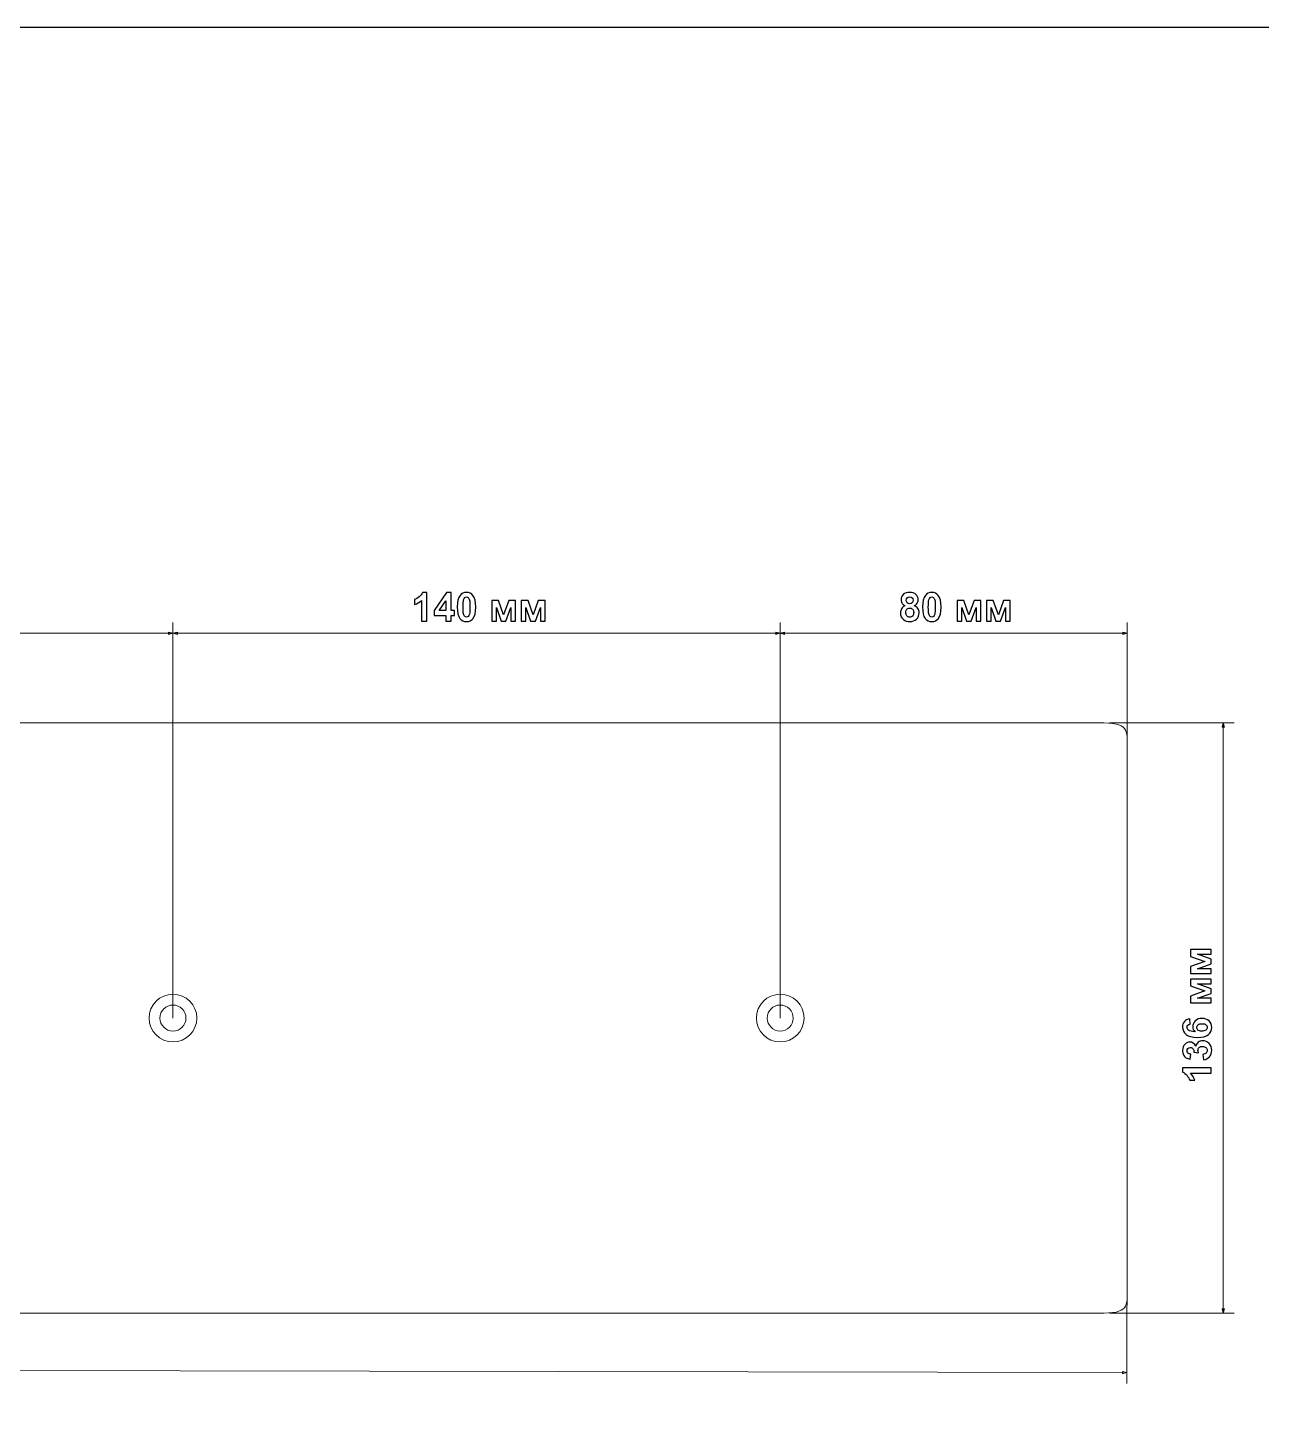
# Model space of a CAD drawing. Header units: centimetres. Extents: x -84 to 84, y -59 to 59.
# Drawn here: x 26.27 to 54.72, y 27.61 to 59.45 of the extents above; entities that cross this region are included whole.
import ezdxf

# ---------------------------------------------------------------- set-up
doc = ezdxf.new("R2010")
doc.units = ezdxf.units.CM
doc.header["$MEASUREMENT"] = 0
doc.layers.add('layer 1', color=7, linetype='Continuous')

msp = doc.modelspace()

# ---------------------------------------------------------------- linework, layer by layer
at = {"layer": 'layer 1', "color": 250}
msp.add_lwpolyline([(-84.1, -59.44999), (84.1, -59.44999), (84.1, 59.44999), (-84.1, 59.44999), (-84.1, -59.44999)], close=True, dxfattribs=at)
at = {"layer": 'layer 1', "color": 155}
for points, knots in [([(35.47807, 45.7665), (35.47807, 45.7665), (35.35241, 45.7665), (35.35241, 45.7665), (35.35241, 45.7665), (35.35241, 45.7665), (35.35241, 46.24193), (35.35241, 46.24193), (35.35241, 46.24193), (35.30655, 46.19882), (35.25243, 46.16687), (35.19006, 46.14623), (35.19006, 46.14623), (35.19006, 46.14623), (35.19006, 46.26088), (35.19006, 46.26088), (35.19006, 46.26088), (35.22293, 46.27158), (35.25855, 46.29191), (35.29692, 46.32203), (35.29692, 46.32203), (35.33544, 46.35199), (35.36173, 46.387), (35.3761, 46.4269), (35.3761, 46.4269), (35.3761, 46.4269), (35.47807, 46.4269), (35.47807, 46.4269), (35.47807, 46.4269), (35.47807, 46.4269), (35.47807, 45.7665), (35.47807, 45.7665)], [0, 0, 0, 0, 0.11111111, 0.11111111, 0.11111111, 0.11111111, 0.22222222, 0.22222222, 0.22222222, 0.22222222, 0.33333333, 0.33333333, 0.33333333, 0.33333333, 0.44444444, 0.44444444, 0.44444444, 0.44444444, 0.55555556, 0.55555556, 0.55555556, 0.55555556, 0.66666667, 0.66666667, 0.66666667, 0.66666667, 0.77777778, 0.77777778, 0.77777778, 0.77777778, 1, 1, 1, 1]), ([(35.91299, 45.7665), (35.91299, 45.7665), (35.91299, 45.89858), (35.91299, 45.89858), (35.91299, 45.89858), (35.91299, 45.89858), (35.64516, 45.89858), (35.64516, 45.89858), (35.64516, 45.89858), (35.64516, 45.89858), (35.64516, 46.00819), (35.64516, 46.00819), (35.64516, 46.00819), (35.64516, 46.00819), (35.92919, 46.42598), (35.92919, 46.42598), (35.92919, 46.42598), (35.92919, 46.42598), (36.03498, 46.42598), (36.03498, 46.42598), (36.03498, 46.42598), (36.03498, 46.42598), (36.03498, 46.00865), (36.03498, 46.00865), (36.03498, 46.00865), (36.03498, 46.00865), (36.11661, 46.00865), (36.11661, 46.00865), (36.11661, 46.00865), (36.11661, 46.00865), (36.11661, 45.89858), (36.11661, 45.89858), (36.11661, 45.89858), (36.11661, 45.89858), (36.03498, 45.89858), (36.03498, 45.89858), (36.03498, 45.89858), (36.03498, 45.89858), (36.03498, 45.7665), (36.03498, 45.7665), (36.03498, 45.7665), (36.03498, 45.7665), (35.91299, 45.7665), (35.91299, 45.7665)], [0, 0, 0, 0, 0.08333333, 0.08333333, 0.08333333, 0.08333333, 0.16666667, 0.16666667, 0.16666667, 0.16666667, 0.25, 0.25, 0.25, 0.25, 0.33333333, 0.33333333, 0.33333333, 0.33333333, 0.41666667, 0.41666667, 0.41666667, 0.41666667, 0.5, 0.5, 0.5, 0.5, 0.58333333, 0.58333333, 0.58333333, 0.58333333, 0.66666667, 0.66666667, 0.66666667, 0.66666667, 0.75, 0.75, 0.75, 0.75, 0.83333333, 0.83333333, 0.83333333, 0.83333333, 1, 1, 1, 1]), ([(35.91299, 46.00865), (35.91299, 46.00865), (35.91299, 46.23291), (35.91299, 46.23291), (35.91299, 46.23291), (35.91299, 46.23291), (35.76287, 46.00865), (35.76287, 46.00865), (35.76287, 46.00865), (35.76287, 46.00865), (35.91299, 46.00865), (35.91299, 46.00865)], [0, 0, 0, 0, 0.25, 0.25, 0.25, 0.25, 0.5, 0.5, 0.5, 0.5, 1, 1, 1, 1]), ([(36.38964, 46.4269), (36.45323, 46.4269), (36.50291, 46.40412), (36.53884, 46.35857), (36.53884, 46.35857), (36.58149, 46.30476), (36.60289, 46.21533), (36.60289, 46.09058), (36.60289, 46.09058), (36.60289, 45.966), (36.58134, 45.87641), (36.53838, 45.82199), (36.53838, 45.82199), (36.50276, 45.77705), (36.45323, 45.75458), (36.38964, 45.75458), (36.38964, 45.75458), (36.32574, 45.75458), (36.27422, 45.77919), (36.23509, 45.82841), (36.23509, 45.82841), (36.19595, 45.87764), (36.17638, 45.96554), (36.17638, 46.09181), (36.17638, 46.09181), (36.17638, 46.21578), (36.19794, 46.30506), (36.24089, 46.35948), (36.24089, 46.35948), (36.27651, 46.40443), (36.32604, 46.4269), (36.38964, 46.4269)], [0, 0, 0, 0, 0.11111111, 0.11111111, 0.11111111, 0.11111111, 0.22222222, 0.22222222, 0.22222222, 0.22222222, 0.33333333, 0.33333333, 0.33333333, 0.33333333, 0.44444444, 0.44444444, 0.44444444, 0.44444444, 0.55555556, 0.55555556, 0.55555556, 0.55555556, 0.66666667, 0.66666667, 0.66666667, 0.66666667, 0.77777778, 0.77777778, 0.77777778, 0.77777778, 1, 1, 1, 1]), ([(36.38964, 46.32234), (36.37466, 46.32234), (36.3612, 46.31744), (36.34958, 46.30766), (36.34958, 46.30766), (36.33781, 46.29803), (36.32864, 46.2806), (36.32222, 46.25538), (36.32222, 46.25538), (36.31366, 46.22282), (36.30938, 46.16778), (36.30938, 46.09058), (36.30938, 46.09058), (36.30938, 46.01323), (36.3132, 45.96019), (36.32085, 45.93129), (36.32085, 45.93129), (36.32849, 45.9024), (36.33812, 45.88314), (36.34974, 45.87351), (36.34974, 45.87351), (36.36136, 45.86388), (36.37466, 45.85914), (36.38964, 45.85914), (36.38964, 45.85914), (36.40462, 45.85914), (36.41807, 45.86403), (36.42984, 45.87381), (36.42984, 45.87381), (36.44146, 45.88345), (36.45063, 45.90087), (36.45705, 45.9261), (36.45705, 45.9261), (36.46561, 45.95835), (36.46989, 46.01323), (36.46989, 46.09058), (36.46989, 46.09058), (36.46989, 46.16778), (36.46607, 46.22083), (36.45843, 46.24972), (36.45843, 46.24972), (36.45078, 46.27861), (36.44115, 46.29803), (36.42954, 46.30766), (36.42954, 46.30766), (36.41792, 46.31744), (36.40462, 46.32234), (36.38964, 46.32234)], [0, 0, 0, 0, 0.07692308, 0.07692308, 0.07692308, 0.07692308, 0.15384615, 0.15384615, 0.15384615, 0.15384615, 0.23076923, 0.23076923, 0.23076923, 0.23076923, 0.30769231, 0.30769231, 0.30769231, 0.30769231, 0.38461538, 0.38461538, 0.38461538, 0.38461538, 0.46153846, 0.46153846, 0.46153846, 0.46153846, 0.53846154, 0.53846154, 0.53846154, 0.53846154, 0.61538462, 0.61538462, 0.61538462, 0.61538462, 0.69230769, 0.69230769, 0.69230769, 0.69230769, 0.76923077, 0.76923077, 0.76923077, 0.76923077, 0.84615385, 0.84615385, 0.84615385, 0.84615385, 1, 1, 1, 1]), ([(36.97253, 46.24254), (36.97253, 46.24254), (37.12937, 46.24254), (37.12937, 46.24254), (37.12937, 46.24254), (37.12937, 46.24254), (37.24632, 45.91081), (37.24632, 45.91081), (37.24632, 45.91081), (37.24632, 45.91081), (37.36525, 46.24254), (37.36525, 46.24254), (37.36525, 46.24254), (37.36525, 46.24254), (37.52103, 46.24254), (37.52103, 46.24254), (37.52103, 46.24254), (37.52103, 46.24254), (37.52103, 45.7665), (37.52103, 45.7665), (37.52103, 45.7665), (37.52103, 45.7665), (37.41371, 45.7665), (37.41371, 45.7665), (37.41371, 45.7665), (37.41371, 45.7665), (37.41371, 46.07988), (37.41371, 46.07988), (37.41371, 46.07988), (37.41371, 46.07988), (37.29845, 45.7665), (37.29845, 45.7665), (37.29845, 45.7665), (37.29845, 45.7665), (37.19037, 45.7665), (37.19037, 45.7665), (37.19037, 45.7665), (37.19037, 45.7665), (37.07984, 46.07988), (37.07984, 46.07988), (37.07984, 46.07988), (37.07984, 46.07988), (37.07984, 45.7665), (37.07984, 45.7665), (37.07984, 45.7665), (37.07984, 45.7665), (36.97253, 45.7665), (36.97253, 45.7665), (36.97253, 45.7665), (36.97253, 45.7665), (36.97253, 46.24254), (36.97253, 46.24254)], [0, 0, 0, 0, 0.07142857, 0.07142857, 0.07142857, 0.07142857, 0.14285714, 0.14285714, 0.14285714, 0.14285714, 0.21428571, 0.21428571, 0.21428571, 0.21428571, 0.28571429, 0.28571429, 0.28571429, 0.28571429, 0.35714286, 0.35714286, 0.35714286, 0.35714286, 0.42857143, 0.42857143, 0.42857143, 0.42857143, 0.5, 0.5, 0.5, 0.5, 0.57142857, 0.57142857, 0.57142857, 0.57142857, 0.64285714, 0.64285714, 0.64285714, 0.64285714, 0.71428571, 0.71428571, 0.71428571, 0.71428571, 0.78571429, 0.78571429, 0.78571429, 0.78571429, 0.85714286, 0.85714286, 0.85714286, 0.85714286, 1, 1, 1, 1]), ([(37.65097, 46.24254), (37.65097, 46.24254), (37.80781, 46.24254), (37.80781, 46.24254), (37.80781, 46.24254), (37.80781, 46.24254), (37.92476, 45.91081), (37.92476, 45.91081), (37.92476, 45.91081), (37.92476, 45.91081), (38.04369, 46.24254), (38.04369, 46.24254), (38.04369, 46.24254), (38.04369, 46.24254), (38.19947, 46.24254), (38.19947, 46.24254), (38.19947, 46.24254), (38.19947, 46.24254), (38.19947, 45.7665), (38.19947, 45.7665), (38.19947, 45.7665), (38.19947, 45.7665), (38.09215, 45.7665), (38.09215, 45.7665), (38.09215, 45.7665), (38.09215, 45.7665), (38.09215, 46.07988), (38.09215, 46.07988), (38.09215, 46.07988), (38.09215, 46.07988), (37.97689, 45.7665), (37.97689, 45.7665), (37.97689, 45.7665), (37.97689, 45.7665), (37.86881, 45.7665), (37.86881, 45.7665), (37.86881, 45.7665), (37.86881, 45.7665), (37.75828, 46.07988), (37.75828, 46.07988), (37.75828, 46.07988), (37.75828, 46.07988), (37.75828, 45.7665), (37.75828, 45.7665), (37.75828, 45.7665), (37.75828, 45.7665), (37.65097, 45.7665), (37.65097, 45.7665), (37.65097, 45.7665), (37.65097, 45.7665), (37.65097, 46.24254), (37.65097, 46.24254)], [0, 0, 0, 0, 0.07142857, 0.07142857, 0.07142857, 0.07142857, 0.14285714, 0.14285714, 0.14285714, 0.14285714, 0.21428571, 0.21428571, 0.21428571, 0.21428571, 0.28571429, 0.28571429, 0.28571429, 0.28571429, 0.35714286, 0.35714286, 0.35714286, 0.35714286, 0.42857143, 0.42857143, 0.42857143, 0.42857143, 0.5, 0.5, 0.5, 0.5, 0.57142857, 0.57142857, 0.57142857, 0.57142857, 0.64285714, 0.64285714, 0.64285714, 0.64285714, 0.71428571, 0.71428571, 0.71428571, 0.71428571, 0.78571429, 0.78571429, 0.78571429, 0.78571429, 0.85714286, 0.85714286, 0.85714286, 0.85714286, 1, 1, 1, 1]), ([(46.50186, 46.12162), (46.46945, 46.13538), (46.44576, 46.15418), (46.43108, 46.17833), (46.43108, 46.17833), (46.41625, 46.20233), (46.40892, 46.22878), (46.40892, 46.25737), (46.40892, 46.25737), (46.40892, 46.30644), (46.42604, 46.34695), (46.46013, 46.3789), (46.46013, 46.3789), (46.49422, 46.41085), (46.54283, 46.4269), (46.60566, 46.4269), (46.60566, 46.4269), (46.66803, 46.4269), (46.71634, 46.41085), (46.75073, 46.3789), (46.75073, 46.3789), (46.78513, 46.34695), (46.8024, 46.30644), (46.8024, 46.25737), (46.8024, 46.25737), (46.8024, 46.22694), (46.79445, 46.19989), (46.77856, 46.17604), (46.77856, 46.17604), (46.76281, 46.15234), (46.74049, 46.13415), (46.71175, 46.12162), (46.71175, 46.12162), (46.74829, 46.10694), (46.77596, 46.08554), (46.79507, 46.05741), (46.79507, 46.05741), (46.81402, 46.02913), (46.8235, 45.99672), (46.8235, 45.95988), (46.8235, 45.95988), (46.8235, 45.89904), (46.80424, 45.84966), (46.76556, 45.8116), (46.76556, 45.8116), (46.72704, 45.77353), (46.67567, 45.75458), (46.61147, 45.75458), (46.61147, 45.75458), (46.55185, 45.75458), (46.50232, 45.77032), (46.46257, 45.80181), (46.46257, 45.80181), (46.4158, 45.83881), (46.39241, 45.88987), (46.39241, 45.95453), (46.39241, 45.95453), (46.39241, 45.99015), (46.40127, 46.02286), (46.41885, 46.05267), (46.41885, 46.05267), (46.43643, 46.08248), (46.4641, 46.10541), (46.50186, 46.12162)], [0, 0, 0, 0, 0.05882353, 0.05882353, 0.05882353, 0.05882353, 0.11764706, 0.11764706, 0.11764706, 0.11764706, 0.17647059, 0.17647059, 0.17647059, 0.17647059, 0.23529412, 0.23529412, 0.23529412, 0.23529412, 0.29411765, 0.29411765, 0.29411765, 0.29411765, 0.35294118, 0.35294118, 0.35294118, 0.35294118, 0.41176471, 0.41176471, 0.41176471, 0.41176471, 0.47058824, 0.47058824, 0.47058824, 0.47058824, 0.52941176, 0.52941176, 0.52941176, 0.52941176, 0.58823529, 0.58823529, 0.58823529, 0.58823529, 0.64705882, 0.64705882, 0.64705882, 0.64705882, 0.70588235, 0.70588235, 0.70588235, 0.70588235, 0.76470588, 0.76470588, 0.76470588, 0.76470588, 0.82352941, 0.82352941, 0.82352941, 0.82352941, 0.88235294, 0.88235294, 0.88235294, 0.88235294, 1, 1, 1, 1]), ([(46.52815, 46.24819), (46.52815, 46.22312), (46.53519, 46.2034), (46.54925, 46.18934), (46.54925, 46.18934), (46.56347, 46.17527), (46.58227, 46.16824), (46.60566, 46.16824), (46.60566, 46.16824), (46.62951, 46.16824), (46.64846, 46.17543), (46.66268, 46.18964), (46.66268, 46.18964), (46.6769, 46.20386), (46.68408, 46.22358), (46.68408, 46.24865), (46.68408, 46.24865), (46.68408, 46.27235), (46.67705, 46.2913), (46.66299, 46.30552), (46.66299, 46.30552), (46.64877, 46.31974), (46.63012, 46.32692), (46.60704, 46.32692), (46.60704, 46.32692), (46.58288, 46.32692), (46.56377, 46.31974), (46.54956, 46.30537), (46.54956, 46.30537), (46.53534, 46.291), (46.52815, 46.27189), (46.52815, 46.24819)], [0, 0, 0, 0, 0.11111111, 0.11111111, 0.11111111, 0.11111111, 0.22222222, 0.22222222, 0.22222222, 0.22222222, 0.33333333, 0.33333333, 0.33333333, 0.33333333, 0.44444444, 0.44444444, 0.44444444, 0.44444444, 0.55555556, 0.55555556, 0.55555556, 0.55555556, 0.66666667, 0.66666667, 0.66666667, 0.66666667, 0.77777778, 0.77777778, 0.77777778, 0.77777778, 1, 1, 1, 1]), ([(47.11671, 46.4269), (47.1803, 46.4269), (47.22998, 46.40412), (47.26591, 46.35857), (47.26591, 46.35857), (47.30856, 46.30476), (47.32996, 46.21533), (47.32996, 46.09058), (47.32996, 46.09058), (47.32996, 45.966), (47.30841, 45.87641), (47.26545, 45.82199), (47.26545, 45.82199), (47.22983, 45.77705), (47.1803, 45.75458), (47.11671, 45.75458), (47.11671, 45.75458), (47.05281, 45.75458), (47.00129, 45.77919), (46.96216, 45.82841), (46.96216, 45.82841), (46.92302, 45.87764), (46.90345, 45.96554), (46.90345, 46.09181), (46.90345, 46.09181), (46.90345, 46.21578), (46.92501, 46.30506), (46.96796, 46.35948), (46.96796, 46.35948), (47.00358, 46.40443), (47.05311, 46.4269), (47.11671, 46.4269)], [0, 0, 0, 0, 0.11111111, 0.11111111, 0.11111111, 0.11111111, 0.22222222, 0.22222222, 0.22222222, 0.22222222, 0.33333333, 0.33333333, 0.33333333, 0.33333333, 0.44444444, 0.44444444, 0.44444444, 0.44444444, 0.55555556, 0.55555556, 0.55555556, 0.55555556, 0.66666667, 0.66666667, 0.66666667, 0.66666667, 0.77777778, 0.77777778, 0.77777778, 0.77777778, 1, 1, 1, 1]), ([(47.11671, 46.32234), (47.10173, 46.32234), (47.08827, 46.31744), (47.07665, 46.30766), (47.07665, 46.30766), (47.06488, 46.29803), (47.05571, 46.2806), (47.04929, 46.25538), (47.04929, 46.25538), (47.04073, 46.22282), (47.03645, 46.16778), (47.03645, 46.09058), (47.03645, 46.09058), (47.03645, 46.01323), (47.04027, 45.96019), (47.04792, 45.93129), (47.04792, 45.93129), (47.05556, 45.9024), (47.06519, 45.88314), (47.07681, 45.87351), (47.07681, 45.87351), (47.08843, 45.86388), (47.10173, 45.85914), (47.11671, 45.85914), (47.11671, 45.85914), (47.13169, 45.85914), (47.14514, 45.86403), (47.15691, 45.87381), (47.15691, 45.87381), (47.16853, 45.88345), (47.1777, 45.90087), (47.18412, 45.9261), (47.18412, 45.9261), (47.19268, 45.95835), (47.19696, 46.01323), (47.19696, 46.09058), (47.19696, 46.09058), (47.19696, 46.16778), (47.19314, 46.22083), (47.1855, 46.24972), (47.1855, 46.24972), (47.17785, 46.27861), (47.16822, 46.29803), (47.15661, 46.30766), (47.15661, 46.30766), (47.14499, 46.31744), (47.13169, 46.32234), (47.11671, 46.32234)], [0, 0, 0, 0, 0.07692308, 0.07692308, 0.07692308, 0.07692308, 0.15384615, 0.15384615, 0.15384615, 0.15384615, 0.23076923, 0.23076923, 0.23076923, 0.23076923, 0.30769231, 0.30769231, 0.30769231, 0.30769231, 0.38461538, 0.38461538, 0.38461538, 0.38461538, 0.46153846, 0.46153846, 0.46153846, 0.46153846, 0.53846154, 0.53846154, 0.53846154, 0.53846154, 0.61538462, 0.61538462, 0.61538462, 0.61538462, 0.69230769, 0.69230769, 0.69230769, 0.69230769, 0.76923077, 0.76923077, 0.76923077, 0.76923077, 0.84615385, 0.84615385, 0.84615385, 0.84615385, 1, 1, 1, 1]), ([(47.6996, 46.24254), (47.6996, 46.24254), (47.85644, 46.24254), (47.85644, 46.24254), (47.85644, 46.24254), (47.85644, 46.24254), (47.97339, 45.91081), (47.97339, 45.91081), (47.97339, 45.91081), (47.97339, 45.91081), (48.09232, 46.24254), (48.09232, 46.24254), (48.09232, 46.24254), (48.09232, 46.24254), (48.2481, 46.24254), (48.2481, 46.24254), (48.2481, 46.24254), (48.2481, 46.24254), (48.2481, 45.7665), (48.2481, 45.7665), (48.2481, 45.7665), (48.2481, 45.7665), (48.14078, 45.7665), (48.14078, 45.7665), (48.14078, 45.7665), (48.14078, 45.7665), (48.14078, 46.07988), (48.14078, 46.07988), (48.14078, 46.07988), (48.14078, 46.07988), (48.02552, 45.7665), (48.02552, 45.7665), (48.02552, 45.7665), (48.02552, 45.7665), (47.91744, 45.7665), (47.91744, 45.7665), (47.91744, 45.7665), (47.91744, 45.7665), (47.80691, 46.07988), (47.80691, 46.07988), (47.80691, 46.07988), (47.80691, 46.07988), (47.80691, 45.7665), (47.80691, 45.7665), (47.80691, 45.7665), (47.80691, 45.7665), (47.6996, 45.7665), (47.6996, 45.7665), (47.6996, 45.7665), (47.6996, 45.7665), (47.6996, 46.24254), (47.6996, 46.24254)], [0, 0, 0, 0, 0.07142857, 0.07142857, 0.07142857, 0.07142857, 0.14285714, 0.14285714, 0.14285714, 0.14285714, 0.21428571, 0.21428571, 0.21428571, 0.21428571, 0.28571429, 0.28571429, 0.28571429, 0.28571429, 0.35714286, 0.35714286, 0.35714286, 0.35714286, 0.42857143, 0.42857143, 0.42857143, 0.42857143, 0.5, 0.5, 0.5, 0.5, 0.57142857, 0.57142857, 0.57142857, 0.57142857, 0.64285714, 0.64285714, 0.64285714, 0.64285714, 0.71428571, 0.71428571, 0.71428571, 0.71428571, 0.78571429, 0.78571429, 0.78571429, 0.78571429, 0.85714286, 0.85714286, 0.85714286, 0.85714286, 1, 1, 1, 1]), ([(48.37804, 46.24254), (48.37804, 46.24254), (48.53488, 46.24254), (48.53488, 46.24254), (48.53488, 46.24254), (48.53488, 46.24254), (48.65183, 45.91081), (48.65183, 45.91081), (48.65183, 45.91081), (48.65183, 45.91081), (48.77076, 46.24254), (48.77076, 46.24254), (48.77076, 46.24254), (48.77076, 46.24254), (48.92654, 46.24254), (48.92654, 46.24254), (48.92654, 46.24254), (48.92654, 46.24254), (48.92654, 45.7665), (48.92654, 45.7665), (48.92654, 45.7665), (48.92654, 45.7665), (48.81922, 45.7665), (48.81922, 45.7665), (48.81922, 45.7665), (48.81922, 45.7665), (48.81922, 46.07988), (48.81922, 46.07988), (48.81922, 46.07988), (48.81922, 46.07988), (48.70396, 45.7665), (48.70396, 45.7665), (48.70396, 45.7665), (48.70396, 45.7665), (48.59588, 45.7665), (48.59588, 45.7665), (48.59588, 45.7665), (48.59588, 45.7665), (48.48535, 46.07988), (48.48535, 46.07988), (48.48535, 46.07988), (48.48535, 46.07988), (48.48535, 45.7665), (48.48535, 45.7665), (48.48535, 45.7665), (48.48535, 45.7665), (48.37804, 45.7665), (48.37804, 45.7665), (48.37804, 45.7665), (48.37804, 45.7665), (48.37804, 46.24254), (48.37804, 46.24254)], [0, 0, 0, 0, 0.07142857, 0.07142857, 0.07142857, 0.07142857, 0.14285714, 0.14285714, 0.14285714, 0.14285714, 0.21428571, 0.21428571, 0.21428571, 0.21428571, 0.28571429, 0.28571429, 0.28571429, 0.28571429, 0.35714286, 0.35714286, 0.35714286, 0.35714286, 0.42857143, 0.42857143, 0.42857143, 0.42857143, 0.5, 0.5, 0.5, 0.5, 0.57142857, 0.57142857, 0.57142857, 0.57142857, 0.64285714, 0.64285714, 0.64285714, 0.64285714, 0.71428571, 0.71428571, 0.71428571, 0.71428571, 0.78571429, 0.78571429, 0.78571429, 0.78571429, 0.85714286, 0.85714286, 0.85714286, 0.85714286, 1, 1, 1, 1]), ([(46.51623, 45.96661), (46.51623, 45.9316), (46.5251, 45.90439), (46.54283, 45.88482), (46.54283, 45.88482), (46.56056, 45.86525), (46.58258, 45.85547), (46.60902, 45.85547), (46.60902, 45.85547), (46.63501, 45.85547), (46.65641, 45.86495), (46.67338, 45.88375), (46.67338, 45.88375), (46.69035, 45.90255), (46.69876, 45.92977), (46.69876, 45.96523), (46.69876, 45.96523), (46.69876, 45.99626), (46.6902, 46.02118), (46.67292, 46.03998), (46.67292, 46.03998), (46.65565, 46.05879), (46.63379, 46.06827), (46.60734, 46.06827), (46.60734, 46.06827), (46.57661, 46.06827), (46.55384, 46.05756), (46.5387, 46.03616), (46.5387, 46.03616), (46.52372, 46.01476), (46.51623, 45.99168), (46.51623, 45.96661)], [0, 0, 0, 0, 0.11111111, 0.11111111, 0.11111111, 0.11111111, 0.22222222, 0.22222222, 0.22222222, 0.22222222, 0.33333333, 0.33333333, 0.33333333, 0.33333333, 0.44444444, 0.44444444, 0.44444444, 0.44444444, 0.55555556, 0.55555556, 0.55555556, 0.55555556, 0.66666667, 0.66666667, 0.66666667, 0.66666667, 0.77777778, 0.77777778, 0.77777778, 0.77777778, 1, 1, 1, 1]), ([(53.08175, 37.64289), (53.08175, 37.64289), (53.08175, 37.79973), (53.08175, 37.79973), (53.08175, 37.79973), (53.08175, 37.79973), (53.41348, 37.91668), (53.41348, 37.91668), (53.41348, 37.91668), (53.41348, 37.91668), (53.08175, 38.03561), (53.08175, 38.03561), (53.08175, 38.03561), (53.08175, 38.03561), (53.08175, 38.19139), (53.08175, 38.19139), (53.08175, 38.19139), (53.08175, 38.19139), (53.55779, 38.19139), (53.55779, 38.19139), (53.55779, 38.19139), (53.55779, 38.19139), (53.55779, 38.08407), (53.55779, 38.08407), (53.55779, 38.08407), (53.55779, 38.08407), (53.24441, 38.08407), (53.24441, 38.08407), (53.24441, 38.08407), (53.24441, 38.08407), (53.55779, 37.96881), (53.55779, 37.96881), (53.55779, 37.96881), (53.55779, 37.96881), (53.55779, 37.86073), (53.55779, 37.86073), (53.55779, 37.86073), (53.55779, 37.86073), (53.24441, 37.7502), (53.24441, 37.7502), (53.24441, 37.7502), (53.24441, 37.7502), (53.55779, 37.7502), (53.55779, 37.7502), (53.55779, 37.7502), (53.55779, 37.7502), (53.55779, 37.64289), (53.55779, 37.64289), (53.55779, 37.64289), (53.55779, 37.64289), (53.08175, 37.64289), (53.08175, 37.64289)], [0, 0, 0, 0, 0.07142857, 0.07142857, 0.07142857, 0.07142857, 0.14285714, 0.14285714, 0.14285714, 0.14285714, 0.21428571, 0.21428571, 0.21428571, 0.21428571, 0.28571429, 0.28571429, 0.28571429, 0.28571429, 0.35714286, 0.35714286, 0.35714286, 0.35714286, 0.42857143, 0.42857143, 0.42857143, 0.42857143, 0.5, 0.5, 0.5, 0.5, 0.57142857, 0.57142857, 0.57142857, 0.57142857, 0.64285714, 0.64285714, 0.64285714, 0.64285714, 0.71428571, 0.71428571, 0.71428571, 0.71428571, 0.78571429, 0.78571429, 0.78571429, 0.78571429, 0.85714286, 0.85714286, 0.85714286, 0.85714286, 1, 1, 1, 1]), ([(53.08175, 36.96445), (53.08175, 36.96445), (53.08175, 37.12129), (53.08175, 37.12129), (53.08175, 37.12129), (53.08175, 37.12129), (53.41348, 37.23824), (53.41348, 37.23824), (53.41348, 37.23824), (53.41348, 37.23824), (53.08175, 37.35717), (53.08175, 37.35717), (53.08175, 37.35717), (53.08175, 37.35717), (53.08175, 37.51295), (53.08175, 37.51295), (53.08175, 37.51295), (53.08175, 37.51295), (53.55779, 37.51295), (53.55779, 37.51295), (53.55779, 37.51295), (53.55779, 37.51295), (53.55779, 37.40563), (53.55779, 37.40563), (53.55779, 37.40563), (53.55779, 37.40563), (53.24441, 37.40563), (53.24441, 37.40563), (53.24441, 37.40563), (53.24441, 37.40563), (53.55779, 37.29037), (53.55779, 37.29037), (53.55779, 37.29037), (53.55779, 37.29037), (53.55779, 37.18229), (53.55779, 37.18229), (53.55779, 37.18229), (53.55779, 37.18229), (53.24441, 37.07176), (53.24441, 37.07176), (53.24441, 37.07176), (53.24441, 37.07176), (53.55779, 37.07176), (53.55779, 37.07176), (53.55779, 37.07176), (53.55779, 37.07176), (53.55779, 36.96445), (53.55779, 36.96445), (53.55779, 36.96445), (53.55779, 36.96445), (53.08175, 36.96445), (53.08175, 36.96445)], [0, 0, 0, 0, 0.07142857, 0.07142857, 0.07142857, 0.07142857, 0.14285714, 0.14285714, 0.14285714, 0.14285714, 0.21428571, 0.21428571, 0.21428571, 0.21428571, 0.28571429, 0.28571429, 0.28571429, 0.28571429, 0.35714286, 0.35714286, 0.35714286, 0.35714286, 0.42857143, 0.42857143, 0.42857143, 0.42857143, 0.5, 0.5, 0.5, 0.5, 0.57142857, 0.57142857, 0.57142857, 0.57142857, 0.64285714, 0.64285714, 0.64285714, 0.64285714, 0.71428571, 0.71428571, 0.71428571, 0.71428571, 0.78571429, 0.78571429, 0.78571429, 0.78571429, 0.85714286, 0.85714286, 0.85714286, 0.85714286, 1, 1, 1, 1]), ([(53.06188, 36.59481), (53.06188, 36.59481), (53.07533, 36.47282), (53.07533, 36.47282), (53.07533, 36.47282), (53.05026, 36.46992), (53.03176, 36.46212), (53.01984, 36.44958), (53.01984, 36.44958), (53.00792, 36.43705), (53.00195, 36.42084), (53.00195, 36.40082), (53.00195, 36.40082), (53.00195, 36.37422), (53.01388, 36.35175), (53.03773, 36.3334), (53.03773, 36.3334), (53.06157, 36.31506), (53.11126, 36.30359), (53.18677, 36.29885), (53.18677, 36.29885), (53.14978, 36.33019), (53.13128, 36.36902), (53.13128, 36.41565), (53.13128, 36.41565), (53.13128, 36.46808), (53.15131, 36.51318), (53.19136, 36.55063), (53.19136, 36.55063), (53.23157, 36.58808), (53.28324, 36.60673), (53.34668, 36.60673), (53.34668, 36.60673), (53.41394, 36.60673), (53.46806, 36.58701), (53.50872, 36.54757), (53.50872, 36.54757), (53.54938, 36.50813), (53.56971, 36.45753), (53.56971, 36.39577), (53.56971, 36.39577), (53.56971, 36.32958), (53.54388, 36.27501), (53.49221, 36.23236), (53.49221, 36.23236), (53.44054, 36.18971), (53.356, 36.1683), (53.23829, 36.1683), (53.23829, 36.1683), (53.11768, 36.1683), (53.03069, 36.19062), (52.97734, 36.23511), (52.97734, 36.23511), (52.92399, 36.27959), (52.89739, 36.33738), (52.89739, 36.40846), (52.89739, 36.40846), (52.89739, 36.4583), (52.91146, 36.49957), (52.93958, 36.53229), (52.93958, 36.53229), (52.96756, 36.565), (53.00838, 36.58579), (53.06188, 36.59481)], [0, 0, 0, 0, 0.05882353, 0.05882353, 0.05882353, 0.05882353, 0.11764706, 0.11764706, 0.11764706, 0.11764706, 0.17647059, 0.17647059, 0.17647059, 0.17647059, 0.23529412, 0.23529412, 0.23529412, 0.23529412, 0.29411765, 0.29411765, 0.29411765, 0.29411765, 0.35294118, 0.35294118, 0.35294118, 0.35294118, 0.41176471, 0.41176471, 0.41176471, 0.41176471, 0.47058824, 0.47058824, 0.47058824, 0.47058824, 0.52941176, 0.52941176, 0.52941176, 0.52941176, 0.58823529, 0.58823529, 0.58823529, 0.58823529, 0.64705882, 0.64705882, 0.64705882, 0.64705882, 0.70588235, 0.70588235, 0.70588235, 0.70588235, 0.76470588, 0.76470588, 0.76470588, 0.76470588, 0.82352941, 0.82352941, 0.82352941, 0.82352941, 0.88235294, 0.88235294, 0.88235294, 0.88235294, 1, 1, 1, 1]), ([(53.33674, 36.30956), (53.37771, 36.30956), (53.40935, 36.31903), (53.43167, 36.33784), (53.43167, 36.33784), (53.45399, 36.35664), (53.46515, 36.37804), (53.46515, 36.40235), (53.46515, 36.40235), (53.46515, 36.42558), (53.45598, 36.445), (53.43779, 36.46059), (53.43779, 36.46059), (53.41944, 36.47603), (53.38948, 36.48383), (53.3479, 36.48383), (53.3479, 36.48383), (53.3051, 36.48383), (53.27376, 36.47542), (53.25373, 36.45876), (53.25373, 36.45876), (53.23386, 36.44194), (53.22392, 36.42115), (53.22392, 36.39608), (53.22392, 36.39608), (53.22392, 36.37177), (53.2334, 36.35144), (53.25251, 36.33463), (53.25251, 36.33463), (53.27146, 36.31796), (53.29959, 36.30956), (53.33674, 36.30956)], [0, 0, 0, 0, 0.11111111, 0.11111111, 0.11111111, 0.11111111, 0.22222222, 0.22222222, 0.22222222, 0.22222222, 0.33333333, 0.33333333, 0.33333333, 0.33333333, 0.44444444, 0.44444444, 0.44444444, 0.44444444, 0.55555556, 0.55555556, 0.55555556, 0.55555556, 0.66666667, 0.66666667, 0.66666667, 0.66666667, 0.77777778, 0.77777778, 0.77777778, 0.77777778, 1, 1, 1, 1]), ([(53.38367, 35.6545), (53.38367, 35.6545), (53.36884, 35.77649), (53.36884, 35.77649), (53.36884, 35.77649), (53.40003, 35.78032), (53.42388, 35.79071), (53.44039, 35.80768), (53.44039, 35.80768), (53.4569, 35.82465), (53.46515, 35.84513), (53.46515, 35.86913), (53.46515, 35.86913), (53.46515, 35.89497), (53.45521, 35.91668), (53.43549, 35.93441), (53.43549, 35.93441), (53.41577, 35.95199), (53.38917, 35.96086), (53.35554, 35.96086), (53.35554, 35.96086), (53.3239, 35.96086), (53.29868, 35.95245), (53.28018, 35.93548), (53.28018, 35.93548), (53.26168, 35.91851), (53.25236, 35.89787), (53.25236, 35.87341), (53.25236, 35.87341), (53.25236, 35.85736), (53.25557, 35.83825), (53.26183, 35.81594), (53.26183, 35.81594), (53.26183, 35.81594), (53.15972, 35.82985), (53.15972, 35.82985), (53.15972, 35.82985), (53.16063, 35.86378), (53.15314, 35.88962), (53.1374, 35.9075), (53.1374, 35.9075), (53.1218, 35.92539), (53.10086, 35.93426), (53.07472, 35.93426), (53.07472, 35.93426), (53.05255, 35.93426), (53.03497, 35.92768), (53.02167, 35.91454), (53.02167, 35.91454), (53.00853, 35.90139), (53.00195, 35.88396), (53.00195, 35.8621), (53.00195, 35.8621), (53.00195, 35.84055), (53.00945, 35.8222), (53.02443, 35.80707), (53.02443, 35.80707), (53.03941, 35.79178), (53.06127, 35.78261), (53.09001, 35.77925), (53.09001, 35.77925), (53.09001, 35.77925), (53.07029, 35.66368), (53.07029, 35.66368), (53.07029, 35.66368), (53.03024, 35.67178), (52.99829, 35.68386), (52.97429, 35.70021), (52.97429, 35.70021), (52.95044, 35.71642), (52.93163, 35.73919), (52.91788, 35.76824), (52.91788, 35.76824), (52.90427, 35.79728), (52.89739, 35.83), (52.89739, 35.86608), (52.89739, 35.86608), (52.89739, 35.92784), (52.91711, 35.97737), (52.95671, 36.01467), (52.95671, 36.01467), (52.98911, 36.04539), (53.0258, 36.06083), (53.06662, 36.06083), (53.06662, 36.06083), (53.1244, 36.06083), (53.17072, 36.02934), (53.20512, 35.96621), (53.20512, 35.96621), (53.21322, 36.00381), (53.23126, 36.03377), (53.25939, 36.0564), (53.25939, 36.0564), (53.28752, 36.07887), (53.32145, 36.09018), (53.3612, 36.09018), (53.3612, 36.09018), (53.41883, 36.09018), (53.46806, 36.06909), (53.50872, 36.02705), (53.50872, 36.02705), (53.54938, 35.98501), (53.56971, 35.93273), (53.56971, 35.87005), (53.56971, 35.87005), (53.56971, 35.81074), (53.55259, 35.76151), (53.5182, 35.72253), (53.5182, 35.72253), (53.48395, 35.6834), (53.43916, 35.66077), (53.38367, 35.6545)], [0, 0, 0, 0, 0.03448276, 0.03448276, 0.03448276, 0.03448276, 0.06896552, 0.06896552, 0.06896552, 0.06896552, 0.10344828, 0.10344828, 0.10344828, 0.10344828, 0.13793103, 0.13793103, 0.13793103, 0.13793103, 0.17241379, 0.17241379, 0.17241379, 0.17241379, 0.20689655, 0.20689655, 0.20689655, 0.20689655, 0.24137931, 0.24137931, 0.24137931, 0.24137931, 0.27586207, 0.27586207, 0.27586207, 0.27586207, 0.31034483, 0.31034483, 0.31034483, 0.31034483, 0.34482759, 0.34482759, 0.34482759, 0.34482759, 0.37931034, 0.37931034, 0.37931034, 0.37931034, 0.4137931, 0.4137931, 0.4137931, 0.4137931, 0.44827586, 0.44827586, 0.44827586, 0.44827586, 0.48275862, 0.48275862, 0.48275862, 0.48275862, 0.51724138, 0.51724138, 0.51724138, 0.51724138, 0.55172414, 0.55172414, 0.55172414, 0.55172414, 0.5862069, 0.5862069, 0.5862069, 0.5862069, 0.62068966, 0.62068966, 0.62068966, 0.62068966, 0.65517241, 0.65517241, 0.65517241, 0.65517241, 0.68965517, 0.68965517, 0.68965517, 0.68965517, 0.72413793, 0.72413793, 0.72413793, 0.72413793, 0.75862069, 0.75862069, 0.75862069, 0.75862069, 0.79310345, 0.79310345, 0.79310345, 0.79310345, 0.82758621, 0.82758621, 0.82758621, 0.82758621, 0.86206897, 0.86206897, 0.86206897, 0.86206897, 0.89655172, 0.89655172, 0.89655172, 0.89655172, 0.93103448, 0.93103448, 0.93103448, 0.93103448, 1, 1, 1, 1]), ([(53.55779, 35.46999), (53.55779, 35.46999), (53.55779, 35.34433), (53.55779, 35.34433), (53.55779, 35.34433), (53.55779, 35.34433), (53.08236, 35.34433), (53.08236, 35.34433), (53.08236, 35.34433), (53.12547, 35.29847), (53.15742, 35.24435), (53.17806, 35.18198), (53.17806, 35.18198), (53.17806, 35.18198), (53.06341, 35.18198), (53.06341, 35.18198), (53.06341, 35.18198), (53.05271, 35.21485), (53.03238, 35.25047), (53.00226, 35.28884), (53.00226, 35.28884), (52.9723, 35.32736), (52.93729, 35.35365), (52.89739, 35.36802), (52.89739, 35.36802), (52.89739, 35.36802), (52.89739, 35.46999), (52.89739, 35.46999), (52.89739, 35.46999), (52.89739, 35.46999), (53.55779, 35.46999), (53.55779, 35.46999)], [0, 0, 0, 0, 0.11111111, 0.11111111, 0.11111111, 0.11111111, 0.22222222, 0.22222222, 0.22222222, 0.22222222, 0.33333333, 0.33333333, 0.33333333, 0.33333333, 0.44444444, 0.44444444, 0.44444444, 0.44444444, 0.55555556, 0.55555556, 0.55555556, 0.55555556, 0.66666667, 0.66666667, 0.66666667, 0.66666667, 0.77777778, 0.77777778, 0.77777778, 0.77777778, 1, 1, 1, 1])]:
    msp.add_open_spline(points, degree=3, knots=knots, dxfattribs=at)
at = {"layer": 'layer 1', "color": 155, "lineweight": 9}
for points in [[(29.6223, 36.61422), (29.6223, 36.61422), (29.6223, 45.73671), (29.6223, 45.73671)], [(29.6223, 36.61422), (29.6223, 36.61422), (29.6223, 45.73671), (29.6223, 45.73671)], [(43.6223, 36.61422), (43.6223, 36.61422), (43.6223, 45.73671), (43.6223, 45.73671)], [(43.6223, 36.61422), (43.6223, 36.61422), (43.6223, 45.73671), (43.6223, 45.73671)], [(51.62143, 36.86422), (51.62143, 36.86422), (51.62143, 45.73671), (51.62143, 45.73671)], [(29.6223, 45.48671), (29.6223, 45.48671), (6.6223, 45.48671), (6.6223, 45.48671)], [(43.6223, 45.48671), (43.6223, 45.48671), (29.6223, 45.48671), (29.6223, 45.48671)], [(51.62143, 45.48671), (51.62143, 45.48671), (43.6223, 45.48671), (43.6223, 45.48671)], [(51.21113, 43.41885), (51.21113, 43.41885), (54.08758, 43.41885), (54.08758, 43.41885)], [(53.83758, 43.41885), (53.83758, 43.41885), (53.83758, 29.80959), (53.83758, 29.80959)], [(51.62098, 31.77252), (51.62098, 31.77252), (51.61444, 28.19086), (51.61444, 28.19086)], [(51.21113, 29.80959), (51.21113, 29.80959), (54.08758, 29.80959), (54.08758, 29.80959)], [(-0.77322, 28.53653), (-0.77322, 28.53653), (51.61489, 28.44085), (51.61489, 28.44085)]]:
    msp.add_open_spline(points, degree=3, dxfattribs=at)
for points in [[(29.5207, 45.51393), (29.5207, 45.51393), (29.6223, 45.48671), (29.6223, 45.48671), (29.6223, 45.48671), (29.6223, 45.48671), (29.5207, 45.45948), (29.5207, 45.45948), (29.5207, 45.45948), (29.5207, 45.45948), (29.5207, 45.51393), (29.5207, 45.51393)], [(29.72389, 45.51393), (29.72389, 45.51393), (29.6223, 45.48671), (29.6223, 45.48671), (29.6223, 45.48671), (29.6223, 45.48671), (29.72389, 45.45948), (29.72389, 45.45948), (29.72389, 45.45948), (29.72389, 45.45948), (29.72389, 45.51393), (29.72389, 45.51393)], [(43.5207, 45.51393), (43.5207, 45.51393), (43.6223, 45.48671), (43.6223, 45.48671), (43.6223, 45.48671), (43.6223, 45.48671), (43.5207, 45.45948), (43.5207, 45.45948), (43.5207, 45.45948), (43.5207, 45.45948), (43.5207, 45.51393), (43.5207, 45.51393)], [(43.72389, 45.51393), (43.72389, 45.51393), (43.6223, 45.48671), (43.6223, 45.48671), (43.6223, 45.48671), (43.6223, 45.48671), (43.72389, 45.45948), (43.72389, 45.45948), (43.72389, 45.45948), (43.72389, 45.45948), (43.72389, 45.51393), (43.72389, 45.51393)], [(51.51983, 45.51393), (51.51983, 45.51393), (51.62143, 45.48671), (51.62143, 45.48671), (51.62143, 45.48671), (51.62143, 45.48671), (51.51983, 45.45948), (51.51983, 45.45948), (51.51983, 45.45948), (51.51983, 45.45948), (51.51983, 45.51393), (51.51983, 45.51393)], [(53.81035, 43.31725), (53.81035, 43.31725), (53.83758, 43.41885), (53.83758, 43.41885), (53.83758, 43.41885), (53.83758, 43.41885), (53.8648, 43.31725), (53.8648, 43.31725), (53.8648, 43.31725), (53.8648, 43.31725), (53.81035, 43.31725), (53.81035, 43.31725)], [(53.81035, 29.91118), (53.81035, 29.91118), (53.83758, 29.80959), (53.83758, 29.80959), (53.83758, 29.80959), (53.83758, 29.80959), (53.8648, 29.91118), (53.8648, 29.91118), (53.8648, 29.91118), (53.8648, 29.91118), (53.81035, 29.91118), (53.81035, 29.91118)], [(51.51324, 28.41381), (51.51324, 28.41381), (51.61489, 28.44085), (51.61489, 28.44085), (51.61489, 28.44085), (51.61489, 28.44085), (51.51334, 28.46825), (51.51334, 28.46825), (51.51334, 28.46825), (51.51334, 28.46825), (51.51324, 28.41381), (51.51324, 28.41381)]]:
    msp.add_open_spline(points, degree=3, knots=[0, 0, 0, 0, 0.25, 0.25, 0.25, 0.25, 0.5, 0.5, 0.5, 0.5, 1, 1, 1, 1], dxfattribs=at)
at = {"layer": 'layer 1', "color": 254, "lineweight": 20}
msp.add_open_spline([(-54.95849, 43.41885), (-54.95849, 43.41885), (50.96113, 43.41885), (50.96113, 43.41885), (50.96113, 43.41885), (51.67024, 43.41885), (51.62215, 43.2975), (51.62143, 42.78168), (51.62143, 42.78168), (51.62143, 42.78168), (51.62143, 36.61422), (51.62143, 36.61422), (51.62143, 36.61422), (51.62143, 36.61422), (51.62143, 30.44676), (51.62143, 30.44676), (51.62143, 30.44676), (51.62215, 29.93094), (51.67024, 29.80959), (50.96113, 29.80959), (50.96113, 29.80959), (50.96113, 29.80959), (-54.95849, 29.80959), (-54.95849, 29.80959), (-54.95849, 29.80959), (-55.07312, 29.80959), (-55.07723, 29.80932), (-55.18469, 29.87233), (-55.18469, 29.87233), (-55.88335, 30.282), (-56.58204, 30.69178), (-57.2807, 31.1015), (-57.2807, 31.1015), (-57.39009, 31.1656), (-57.37765, 31.12382), (-57.37765, 31.30366), (-57.37765, 31.30366), (-57.37765, 31.78288), (-57.37765, 33.68502), (-57.37765, 34.16421), (-57.37765, 34.16421), (-57.37765, 34.16421), (-42.37765, 34.16421), (-42.37765, 34.16421), (-42.37765, 34.16421), (-42.37765, 34.16421), (-42.37765, 39.06423), (-42.37765, 39.06423), (-42.37765, 39.06423), (-42.37765, 39.06423), (-57.37765, 39.06423), (-57.37765, 39.06423), (-57.37765, 39.06423), (-57.37765, 39.54342), (-57.37765, 41.44556), (-57.37765, 41.92478), (-57.37765, 41.92478), (-57.37765, 42.10462), (-57.39009, 42.06284), (-57.2807, 42.12694), (-57.2807, 42.12694), (-56.58204, 42.53666), (-55.88335, 42.94644), (-55.18469, 43.35611), (-55.18469, 43.35611), (-55.07723, 43.41912), (-55.07312, 43.41885), (-54.95849, 43.41885)], degree=3, knots=[0, 0, 0, 0, 0.05555556, 0.05555556, 0.05555556, 0.05555556, 0.11111111, 0.11111111, 0.11111111, 0.11111111, 0.16666667, 0.16666667, 0.16666667, 0.16666667, 0.22222222, 0.22222222, 0.22222222, 0.22222222, 0.27777778, 0.27777778, 0.27777778, 0.27777778, 0.33333333, 0.33333333, 0.33333333, 0.33333333, 0.38888889, 0.38888889, 0.38888889, 0.38888889, 0.44444444, 0.44444444, 0.44444444, 0.44444444, 0.5, 0.5, 0.5, 0.5, 0.55555556, 0.55555556, 0.55555556, 0.55555556, 0.61111111, 0.61111111, 0.61111111, 0.61111111, 0.66666667, 0.66666667, 0.66666667, 0.66666667, 0.72222222, 0.72222222, 0.72222222, 0.72222222, 0.77777778, 0.77777778, 0.77777778, 0.77777778, 0.83333333, 0.83333333, 0.83333333, 0.83333333, 0.88888889, 0.88888889, 0.88888889, 0.88888889, 1, 1, 1, 1], dxfattribs=at)
at = {"layer": 'layer 1', "color": 9, "lineweight": 20}
for points in [[(29.6223, 37.16422), (29.92606, 37.16422), (30.1723, 36.91798), (30.1723, 36.61422), (30.1723, 36.61422), (30.1723, 36.31046), (29.92606, 36.06422), (29.6223, 36.06422), (29.6223, 36.06422), (29.31854, 36.06422), (29.0723, 36.31046), (29.0723, 36.61422), (29.0723, 36.61422), (29.0723, 36.91798), (29.31854, 37.16422), (29.6223, 37.16422)], [(43.6223, 37.16422), (43.92606, 37.16422), (44.1723, 36.91798), (44.1723, 36.61422), (44.1723, 36.61422), (44.1723, 36.31046), (43.92606, 36.06422), (43.6223, 36.06422), (43.6223, 36.06422), (43.31854, 36.06422), (43.0723, 36.31046), (43.0723, 36.61422), (43.0723, 36.61422), (43.0723, 36.91798), (43.31854, 37.16422), (43.6223, 37.16422)]]:
    msp.add_open_spline(points, degree=3, knots=[0, 0, 0, 0, 0.2, 0.2, 0.2, 0.2, 0.4, 0.4, 0.4, 0.4, 0.6, 0.6, 0.6, 0.6, 1, 1, 1, 1], dxfattribs=at)
at = {"layer": 'layer 1', "color": 7, "lineweight": 20}
for points in [[(29.6223, 36.91422), (29.78799, 36.91422), (29.9223, 36.77991), (29.9223, 36.61422), (29.9223, 36.61422), (29.9223, 36.44853), (29.78799, 36.31422), (29.6223, 36.31422), (29.6223, 36.31422), (29.45661, 36.31422), (29.3223, 36.44853), (29.3223, 36.61422), (29.3223, 36.61422), (29.3223, 36.77991), (29.45661, 36.91422), (29.6223, 36.91422)], [(43.6223, 36.91422), (43.78799, 36.91422), (43.9223, 36.77991), (43.9223, 36.61422), (43.9223, 36.61422), (43.9223, 36.44853), (43.78799, 36.31422), (43.6223, 36.31422), (43.6223, 36.31422), (43.45661, 36.31422), (43.3223, 36.44853), (43.3223, 36.61422), (43.3223, 36.61422), (43.3223, 36.77991), (43.45661, 36.91422), (43.6223, 36.91422)]]:
    msp.add_open_spline(points, degree=3, knots=[0, 0, 0, 0, 0.2, 0.2, 0.2, 0.2, 0.4, 0.4, 0.4, 0.4, 0.6, 0.6, 0.6, 0.6, 1, 1, 1, 1], dxfattribs=at)

doc.saveas('drawing.dxf')
